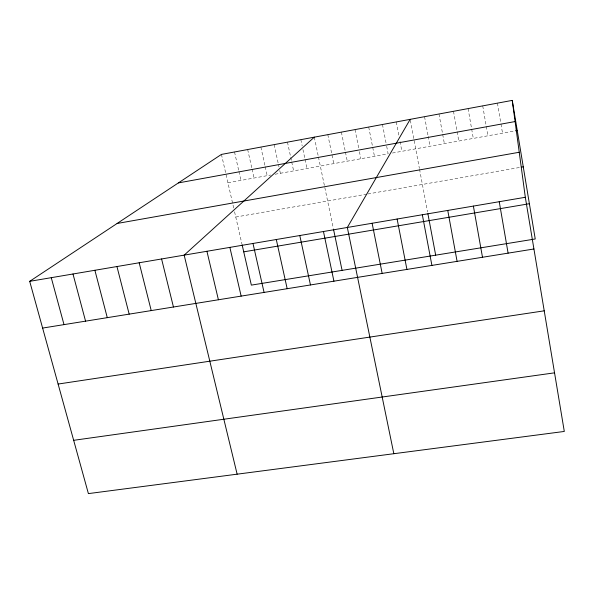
<?xml version="1.0" encoding="UTF-8"?>
<svg xmlns="http://www.w3.org/2000/svg" width="594" height="594" viewBox="0 0 594 594"><rect width="100%" height="100%" fill="white"/><g stroke="black" fill="none" stroke-linecap="round" stroke-linejoin="round"><path stroke-width="0.45" stroke-dasharray="2.97 2.23" d="M227.925 182.759L270.693 175.037M275.089 174.235L388.142 153.809L386.427 144.929M392.441 153.029L514.642 130.955M235.766 217.04L366.973 194.127M367.872 193.971L519.609 167.478M221.436 154.41L233.761 208.294M234.563 211.791L241.899 243.844M234.526 151.982L238.736 170.634M238.937 171.525L240.949 180.405M247.668 149.54L251.841 168.243M252.042 169.134L254.032 178.044M260.877 147.089L265.006 165.845M265.206 166.736L267.174 175.668M274.138 144.624L279.009 167.018M279.789 170.597L280.368 173.285M287.466 142.144L290.548 156.519M290.741 157.417L291.513 161.011M291.706 161.91L293.629 170.886M300.854 139.657L302.19 145.968M302.947 149.569L304.856 158.576M305.049 159.474L306.95 168.481M314.3 137.162L318.258 156.125M318.443 157.031L333.316 228.319M327.814 134.652L333.769 163.632M341.379 132.128L345.248 151.203M345.433 152.116L347.275 161.197M355.012 129.596L358.717 148.144M359.422 151.678L360.833 158.747M368.711 127.057L374.458 156.281M382.462 124.502L386.249 144.038M396.287 121.933L399.005 136.182M400.022 141.528L401.893 151.322M410.343 120.248L419.379 168.399M419.542 169.245L427.576 212.036M424.547 116.684L428.022 135.491M428.185 136.39L430.004 146.243M438.988 114.003L444.371 143.651M453.497 111.301L458.806 141.038M468.079 108.598L473.307 138.417M482.729 105.873L487.882 135.788M497.453 103.141L500.831 123.144M500.987 124.049L502.524 133.138"/><path stroke-width="0.89" d="M410.172 119.349L347.327 227.465L393.829 453.712M314.3 137.162L184.17 255.138L237.132 474.183M512.243 100.393L525.319 197.282L564.3 431.444L88.402 493.607L29.7 281.333L221.436 154.41L512.243 100.393L535.231 238.981L251.351 285.12L242.107 244.735M178.378 182.915L515.102 121.555M515.503 130.791L517.233 130.48M117.1 223.478L519.245 152.264M521.435 167.159L523.262 166.84M29.7 281.333L525.319 197.282M243.733 251.841L529.38 203.727M42.62 328.066L533.924 248.99M58.101 384.051L544.223 310.825M73.663 440.317L554.544 372.832M51.262 277.68L64.011 324.621M72.988 273.99L85.566 321.154M94.884 270.277L107.284 317.656M116.944 266.535L129.173 314.137M139.182 262.771L151.225 310.588M161.583 258.969L173.448 307.009M206.927 251.277L218.406 299.777M229.863 247.386L241.149 296.116M252.985 243.466L264.07 292.426M276.292 239.516L287.177 288.706M299.784 235.528L310.462 284.957M323.455 231.519L333.932 281.185M333.501 229.225L342.085 270.374M372.119 223.262L382.157 273.418M397.119 219.023L406.927 269.431M427.895 213.751L435.677 255.16M422.327 214.746L431.905 265.414M447.75 210.439L457.09 261.36M473.388 206.088L482.491 257.269M499.242 201.708L508.1 253.148"/></g></svg>
